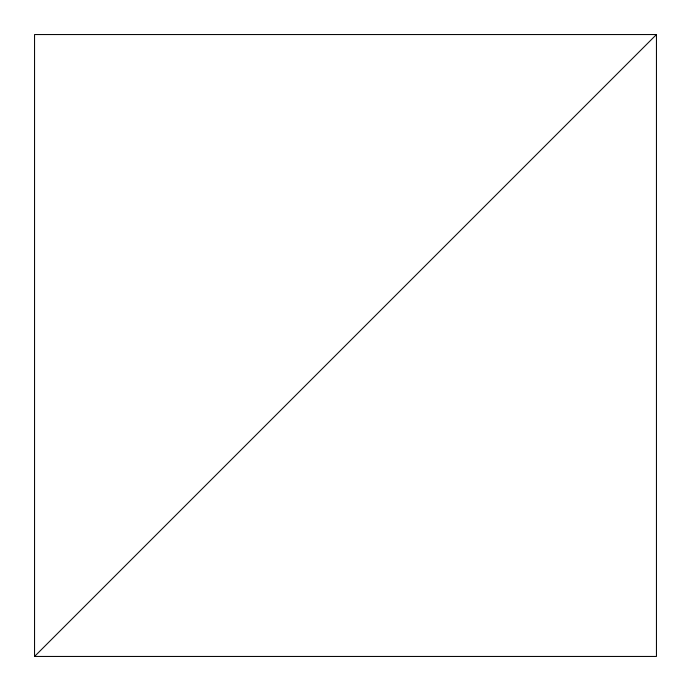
<?xml version="1.0" encoding="UTF-8"?>
<svg xmlns="http://www.w3.org/2000/svg" width="691" height="691" viewBox="0 0 691 691"><rect width="100%" height="100%" fill="white"/><g stroke="black" fill="none" stroke-linecap="round" stroke-linejoin="round"><path stroke-width="1.04" d="M34.55 656.45L656.45 34.55L656.45 656.45L34.55 656.45L34.55 34.55L656.45 34.55"/></g></svg>
